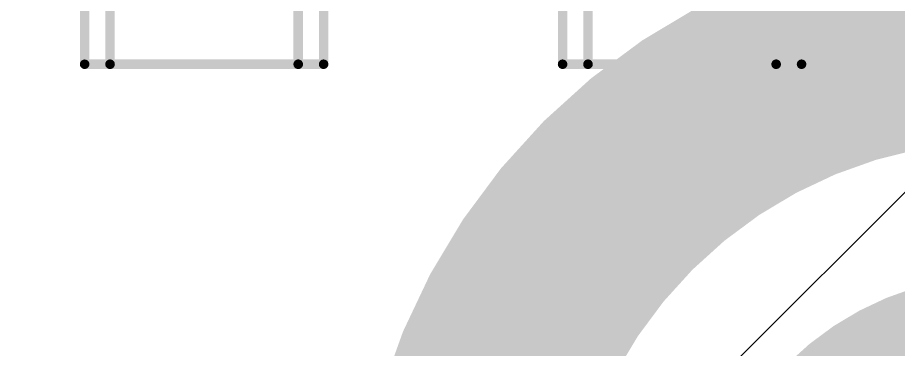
# Model space of a CAD drawing. Header units: inches. Extents: x -6 to 5433, y -4 to 5447.
# Drawn here: x 17.857 to 19.027, y 29.908 to 30.349 of the extents above; entities that cross this region are included whole.
import ezdxf

# ---------------------------------------------------------------- set-up
doc = ezdxf.new("R2010")
doc.units = ezdxf.units.IN
for name, color, linetype in [('Bottom Layer', 5, 'Continuous'), ('Mechanical 4', 56, 'Continuous'), ('Top Solder', 216, 'Continuous')]:
    doc.layers.add(name, color=color, linetype=linetype)

# ---------------------------------------------------------------- blocks, each defined once
blk = doc.blocks.new('TL3340AF160QG_33')
at = {"layer": 'Top Solder'}
blk.add_line((-1.71, 0.3751), (-5441.5052, 5436.5959), dxfattribs=at)

msp = doc.modelspace()

# ---------------------------------------------------------------- linework, layer by layer
at = {"layer": 'Bottom Layer'}
for points in [[(18.443, 29.6011, 0.2794, 0.2794, -1), (19.8908, 29.6011, 0.2794, 0.2794, 0)], [(18.9002, 29.6011, 0.2794, 0.2794, -1), (19.4336, 29.6011, 0.2794, 0.2794, 0)]]:
    msp.add_lwpolyline(points, format="xyseb", dxfattribs=at)
at = {"layer": 'Mechanical 4'}
for points in [[(17.9462, 30.2874, 0.0127, 0.0127, 0), (17.9462, 31.0749, 0.0127, 0.0127, 0)], [(18.5812, 30.2874, 0.0127, 0.0127, 0), (18.5812, 31.0749, 0.0127, 0.0127, 0)], [(17.9799, 30.2874, 0.0127, 0.0127, 0), (17.9799, 30.8944, 0.0127, 0.0127, 0)], [(18.2299, 30.2874, 0.0127, 0.0127, 0), (18.2299, 30.8944, 0.0127, 0.0127, 0)], [(18.6149, 30.2874, 0.0127, 0.0127, 0), (18.6149, 30.8944, 0.0127, 0.0127, 0)], [(18.8649, 30.2874, 0.0127, 0.0127, 0), (18.8649, 30.8944, 0.0127, 0.0127, 0)], [(18.2637, 30.2874, 0.0127, 0.0127, 0), (18.2637, 30.6699, 0.0127, 0.0127, 0)], [(18.8987, 30.2874, 0.0127, 0.0127, 0), (18.8987, 30.6699, 0.0127, 0.0127, 0)], [(17.9462, 30.2874, 0.0127, 0.0127, 0), (18.2637, 30.2874, 0.0127, 0.0127, 0)], [(18.5812, 30.2874, 0.0127, 0.0127, 0), (18.8987, 30.2874, 0.0127, 0.0127, 0)]]:
    msp.add_lwpolyline(points, format="xyseb", dxfattribs=at)
for points in [[(17.943, 30.2874, 0.00635, 0.00635, 1), (17.9493, 30.2874, 0.00635, 0.00635, 1)], [(17.943, 30.2874, 0.00635, 0.00635, 1), (17.9493, 30.2874, 0.00635, 0.00635, 1)], [(17.9767, 30.2874, 0.00635, 0.00635, 1), (17.9831, 30.2874, 0.00635, 0.00635, 1)], [(18.2267, 30.2874, 0.00635, 0.00635, 1), (18.2331, 30.2874, 0.00635, 0.00635, 1)], [(18.2605, 30.2874, 0.00635, 0.00635, 1), (18.2668, 30.2874, 0.00635, 0.00635, 1)], [(18.2605, 30.2874, 0.00635, 0.00635, 1), (18.2668, 30.2874, 0.00635, 0.00635, 1)], [(18.578, 30.2874, 0.00635, 0.00635, 1), (18.5843, 30.2874, 0.00635, 0.00635, 1)], [(18.578, 30.2874, 0.00635, 0.00635, 1), (18.5843, 30.2874, 0.00635, 0.00635, 1)], [(18.6117, 30.2874, 0.00635, 0.00635, 1), (18.6181, 30.2874, 0.00635, 0.00635, 1)], [(18.8617, 30.2874, 0.00635, 0.00635, 1), (18.8681, 30.2874, 0.00635, 0.00635, 1)], [(18.8955, 30.2874, 0.00635, 0.00635, 1), (18.9018, 30.2874, 0.00635, 0.00635, 1)], [(18.8955, 30.2874, 0.00635, 0.00635, 1), (18.9018, 30.2874, 0.00635, 0.00635, 1)]]:
    msp.add_lwpolyline(points, format="xyseb", close=True, dxfattribs=at)

# ---------------------------------------------------------------- block references
at = {"rotation": 270}
msp.add_blockref('TL3340AF160QG_33', (-3.7438, 5.9879), dxfattribs=at)

doc.saveas('drawing.dxf')
